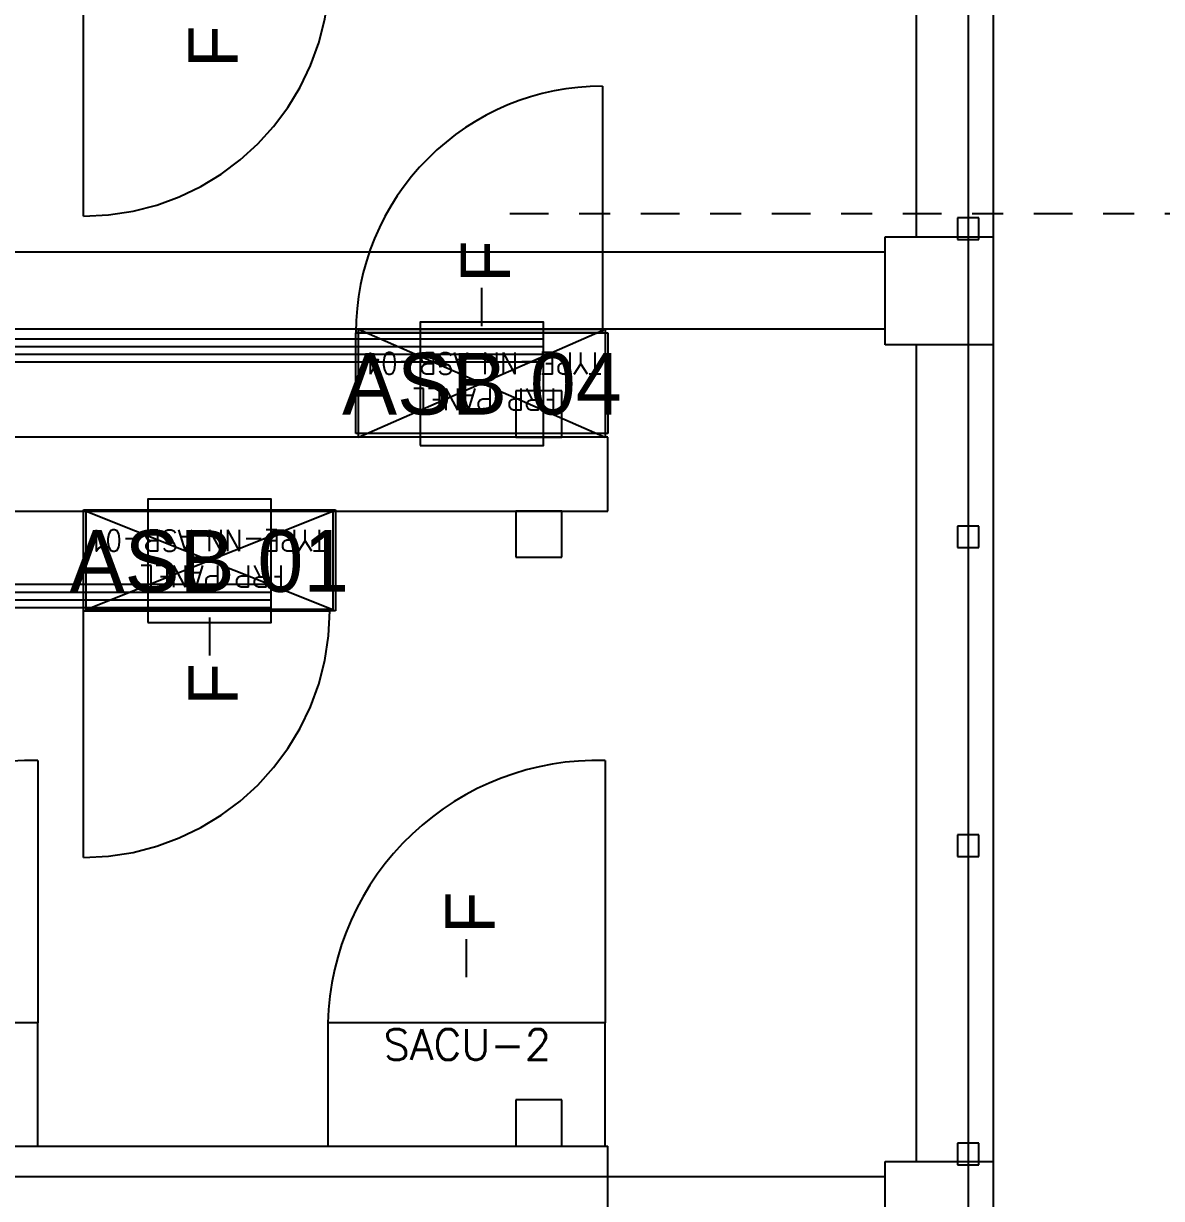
# Model space of a CAD drawing. Header units: metres. Extents: x 531791 to 532310, y 2674519 to 2674764.
# Drawn here: x 532044.625 to 532048.318, y 2674657.579 to 2674661.391 of the extents above; entities that cross this region are included whole.
import ezdxf
from ezdxf.enums import TextEntityAlignment as Align

# ---------------------------------------------------------------- set-up
doc = ezdxf.new("R2010")
doc.units = ezdxf.units.M
doc.header["$MEASUREMENT"] = 0
for name, pattern in [('CENTER', [2, 1.25, -0.25, 0.25, -0.25]), ('DASHED', [0.75, 0.5, -0.25]), ('HIDDEN', [0.375, 0.25, -0.125]), ('PHANTOM', [63.5, 31.75, -6.35, 6.35, -6.35, 6.35, -6.35])]:
    doc.linetypes.add(name, pattern=pattern)
for name, color, linetype in [('1', 5, 'Continuous'), ('IDT', 7, 'Continuous'), ('LT Cable(AG) INV to LT Panel BL-08', 2, 'Continuous')]:
    doc.layers.add(name, color=color, linetype=linetype)
doc.styles.add('Arial', font='arial.ttf')
doc.styles.add('RomanS', font='romans.shx')
doc.styles.get("Standard").update_dxf_attribs({"font": 'Adani Regular.ttf'})

# ---------------------------------------------------------------- blocks, each defined once
blk = doc.blocks.new('ASB')
at = {"layer": '1', "color": 5}
blk.add_lwpolyline([(-0.2, -0.2), (0.2, -0.2), (0.2, 0.2), (-0.2, 0.2)], close=True, dxfattribs=at)
at = {"layer": '1', "color": 7}
blk.add_attdef('ID', text='', height=0.2, dxfattribs=at).set_placement((0, 0), align=Align.MIDDLE_CENTER)
blk = doc.blocks.new('IDT')
at = {"layer": 'IDT', "color": 8, "linetype": 'PHANTOM', "ltscale": 0.25}
blk.add_line((25.6331, 9.1603), (25.6331, 16.0353), dxfattribs=at)
at = {"layer": 'IDT', "color": 8}
for p, q in [((25.552, 15.0601), (25.552, 15.4101)), ((25.902, 15.4101), (25.902, 15.0601)), ((25.902, 15.1101), (29.552, 15.1101)), ((25.902, 15.0601), (25.552, 15.0601)), ((25.552, 12.4101), (25.552, 15.0601)), ((25.5981, 15.0703), (25.5981, 15.0003)), ((25.6681, 15.0703), (25.5981, 15.0703)), ((25.6681, 15.0003), (25.6681, 15.0703)), ((25.802, 12.4101), (25.802, 15.0601)), ((25.5981, 15.0003), (25.6681, 15.0003)), ((32.6992, 15.0097), (26.802, 15.0097)), ((26.951, 15.0097), (26.951, 14.8597)), ((27.101, 15.0097), (26.951, 15.0097)), ((27.101, 14.8597), (27.101, 15.0097)), ((26.951, 14.8597), (27.101, 14.8597)), ((25.5981, 14.0703), (25.5981, 14.0003)), ((25.6681, 14.0703), (25.5981, 14.0703)), ((25.6681, 14.0003), (25.6681, 14.0703)), ((25.5981, 14.0003), (25.6681, 14.0003)), ((27.686, 13.2732), (28.504, 13.2732)), ((27.686, 12.9462), (27.686, 13.2732)), ((27.695, 12.9497), (27.695, 13.2697)), ((27.695, 13.2697), (28.495, 13.2697)), ((28.495, 13.2697), (27.695, 12.9497)), ((28.495, 12.9497), (27.695, 13.2697)), ((28.495, 13.2697), (28.495, 12.9497)), ((28.504, 13.2732), (28.504, 12.9462)), ((26.951, 13.0997), (26.951, 12.9497)), ((27.101, 13.0997), (26.951, 13.0997)), ((27.101, 12.9497), (27.101, 13.0997)), ((25.5981, 13.0685), (25.5981, 12.9985)), ((25.6681, 13.0685), (25.5981, 13.0685)), ((25.6681, 12.9985), (25.6681, 13.0685)), ((25.5981, 12.9985), (25.6681, 12.9985)), ((32.6992, 12.9497), (26.802, 12.9497)), ((26.951, 12.9497), (27.101, 12.9497)), ((28.504, 12.9462), (27.686, 12.9462)), ((28.495, 12.9497), (27.695, 12.9497)), ((26.802, 12.7097), (32.6992, 12.7097)), ((26.802, 12.6984), (27.62, 12.6984)), ((26.802, 12.3714), (26.802, 12.6984)), ((26.811, 12.3601), (26.811, 12.7097)), ((26.811, 12.7097), (27.611, 12.7097)), ((27.611, 12.7097), (26.811, 12.3601)), ((27.611, 12.3601), (26.811, 12.7097)), ((26.951, 12.7097), (26.951, 12.5597)), ((27.101, 12.7097), (26.951, 12.7097)), ((27.101, 12.5597), (27.101, 12.7097)), ((27.611, 12.7097), (27.611, 12.3601)), ((27.62, 12.6984), (27.62, 12.3714)), ((26.951, 12.5597), (27.101, 12.5597)), ((25.552, 12.0601), (25.552, 12.4101)), ((25.552, 12.4101), (25.902, 12.4101)), ((25.902, 12.4101), (25.902, 12.0601)), ((25.902, 12.3601), (29.552, 12.3601)), ((27.62, 12.3714), (26.802, 12.3714)), ((27.611, 12.3601), (26.811, 12.3601)), ((25.902, 12.1101), (29.552, 12.1101)), ((25.902, 12.0601), (25.552, 12.0601)), ((25.552, 9.4101), (25.552, 12.0601)), ((25.5981, 12.0685), (25.5981, 11.9985)), ((25.6681, 12.0685), (25.5981, 12.0685)), ((25.6681, 11.9985), (25.6681, 12.0685)), ((25.802, 9.4101), (25.802, 12.0601)), ((25.5981, 11.9985), (25.6681, 11.9985))]:
    blk.add_line(p, q, dxfattribs=at)
at = {"layer": 'IDT', "color": 8, "linetype": 'HIDDEN', "ltscale": 2.5}
for p, q in [((26.802, 15.2497), (26.802, 15.0097)), ((26.802, 12.9497), (26.802, 12.7097))]:
    blk.add_line(p, q, dxfattribs=at)
at = {"layer": 'IDT', "color": 7}
for p, q in [((27.711, 15.0097), (26.811, 15.0097)), ((26.811, 15.0097), (26.811, 14.6097)), ((27.711, 14.6097), (27.711, 15.0097)), ((29.552, 15.0097), (28.652, 15.0097)), ((28.652, 15.0097), (28.652, 14.6097)), ((26.811, 14.6097), (27.711, 14.6097)), ((28.652, 14.6097), (29.552, 14.6097)), ((27.261, 14.4621), (27.261, 14.4109)), ((27.261, 14.4109), (27.261, 14.3384)), ((28.095, 13.3458), (28.095, 13.4183)), ((28.095, 13.2947), (28.095, 13.3458)), ((27.686, 13.2732), (28.504, 13.2732)), ((27.686, 12.9462), (27.686, 13.2732)), ((28.504, 13.2732), (28.504, 12.9462)), ((28.504, 12.9462), (27.686, 12.9462)), ((26.802, 12.6984), (27.62, 12.6984)), ((26.802, 12.3714), (26.802, 12.6984)), ((27.62, 12.6984), (27.62, 12.3714)), ((27.62, 12.3714), (26.802, 12.3714)), ((27.211, 12.3497), (27.211, 12.2985)), ((27.211, 12.2985), (27.211, 12.226))]:
    blk.add_line(p, q, dxfattribs=at)
at = {"layer": 'IDT', "color": 8, "linetype": 'DASHED', "ltscale": 5}
for p, q in [((26.811, 13.7589), (26.811, 14.6097)), ((26.811, 14.6097), (27.711, 14.6097)), ((28.652, 13.7589), (28.652, 14.6097)), ((28.652, 14.6097), (29.552, 14.6097)), ((28.504, 14.0732), (28.504, 13.2732)), ((28.4602, 13.2732), (27.704, 13.2732)), ((28.504, 13.2732), (28.4602, 13.2732)), ((26.82, 11.5714), (26.82, 12.3714)), ((26.82, 12.3714), (26.8639, 12.3714)), ((26.8639, 12.3714), (27.62, 12.3714)), ((28.504, 11.9932), (28.504, 11.1932))]:
    blk.add_line(p, q, dxfattribs=at)
at = {"layer": 'IDT', "color": 8, "linetype": 'CENTER', "ltscale": 0.1}
blk.add_line((12.5447, 11.9854), (27.1642, 11.9854), dxfattribs=at)
at = {"layer": 'IDT', "color": 8, "linetype": 'DASHED', "ltscale": 5}
for centre, radius, start, end in [((26.8361, 14.6339), 0.8753, 268.3615, 358.4192), ((28.6771, 14.6339), 0.8753, 268.3615, 358.4192), ((28.504, 13.2732), 0.8, 90, 180), ((26.82, 12.3714), 0.8, 270, 0), ((28.504, 11.1932), 0.8, 90, 180)]:
    blk.add_arc(centre, radius, start, end, dxfattribs=at)
at = {"layer": 'IDT', "color": 7, "ltscale": 0.1, "style": 'RomanS'}
blk.add_text('SACU-2', height=0.1, rotation=180, dxfattribs=at).set_placement((27.5305, 14.7306))
at = {"layer": 'IDT', "color": 7, "style": 'Arial'}
for p in [(27.1698, 14.3212), (28.0038, 13.5801), (27.1198, 12.2089), (28.0038, 11.511)]:
    blk.add_text('F', height=0.16, rotation=270, dxfattribs=at).set_placement(p)
at = {"layer": 'IDT', "color": 7, "style": 'RomanS', "width": 0.9}
for s, p in [('FRP PANEL', (27.8518, 13.1269)), ('TYPE-NN ASB-01', (27.7167, 13.0102)), ('FRP PANEL', (26.9678, 12.5521)), ('TYPE-NN ASB-04', (26.8222, 12.4354))]:
    blk.add_text(s, height=0.07, dxfattribs=at).set_placement(p)

msp = doc.modelspace()

# ---------------------------------------------------------------- linework, layer by layer
at = {"layer": 'LT Cable(AG) INV to LT Panel BL-08'}
for points in [[(532046.3123, 2674660.367), (532042.0151, 2674660.367, -0.065183), (532041.7834, 2674660.3974), (532038.5161, 2674661.2678, 0.065183), (532038.2845, 2674661.2981), (532032.2523, 2674661.2981, 0.414214), (532031.3523, 2674660.3981), (532031.3523, 2674630.7717, -0.039643), (532031.341, 2674630.6296), (532031.2695, 2674630.1822, 0.039643), (532031.2582, 2674630.0401), (532031.2582, 2674614.9022, -0.414214), (532030.3582, 2674614.0022), (532020.7696, 2674614.0022, -0.414214), (532019.8696, 2674614.9022), (532019.8696, 2674615.1898)], [(532046.3123, 2674660.342), (532042.0118, 2674660.342, -0.065183), (532041.7801, 2674660.3724), (532038.5129, 2674661.2428, 0.065183), (532038.2812, 2674661.2731), (532032.2773, 2674661.2731, 0.414214), (532031.3773, 2674660.3731), (532031.3773, 2674630.7697, -0.039643), (532031.366, 2674630.6277), (532031.2945, 2674630.1802, 0.039643), (532031.2832, 2674630.0381), (532031.2832, 2674614.8772, -0.414214), (532030.3832, 2674613.9772), (531955.9856, 2674613.9772, -0.414214), (531955.0856, 2674614.8772), (531955.0856, 2674615.1898)], [(532046.3123, 2674660.292), (532042.0053, 2674660.292, -0.065183), (532041.7736, 2674660.3224), (532038.5063, 2674661.1928, 0.065183), (532038.2746, 2674661.2231), (532032.3273, 2674661.2231, 0.414214), (532031.4273, 2674660.3231), (532031.4273, 2674630.7657, -0.039643), (532031.416, 2674630.6237), (532031.3445, 2674630.1762, 0.039643), (532031.3332, 2674630.0342), (532031.3332, 2674614.8272, -0.414214), (532030.4332, 2674613.9272), (531826.4176, 2674613.9272, -0.414214), (531825.5176, 2674614.8272), (531825.5176, 2674615.1898)], [(532046.3123, 2674660.317), (532042.0085, 2674660.317, -0.065183), (532041.7768, 2674660.3474), (532038.5096, 2674661.2178, 0.065183), (532038.2779, 2674661.2481), (532032.3023, 2674661.2481, 0.414214), (532031.4023, 2674660.3481), (532031.4023, 2674630.7677, -0.039643), (532031.391, 2674630.6257), (532031.3195, 2674630.1782, 0.039643), (532031.3082, 2674630.0362), (532031.3082, 2674614.8522, -0.414214), (532030.4082, 2674613.9522), (531891.2016, 2674613.9522, -0.414214), (531890.3016, 2674614.8522), (531890.3016, 2674615.1898)]]:
    msp.add_lwpolyline(points, format="xyb", dxfattribs=at)
at = {"layer": 'LT Cable(AG) INV to LT Panel BL-08', "color": 5}
for points in [[(532045.4283, 2674659.5704), (532040.942, 2674659.5704, 0.037293), (532040.8083, 2674659.5604), (532038.4632, 2674659.2081, -0.037293), (532038.3295, 2674659.1981), (532035.3023, 2674659.1981, 0.414214), (532034.4023, 2674658.2981), (532034.4023, 2674630.8199, 0.066177), (532034.4335, 2674630.5848), (532034.527, 2674630.2396, -0.066177), (532034.5582, 2674630.0045), (532034.5582, 2674614.8522, 0.414214), (532035.4582, 2674613.9522), (532274.729, 2674613.9522, 0.414214), (532275.629, 2674614.8522), (532275.629, 2674615.1898)], [(532045.4283, 2674659.5454), (532040.9438, 2674659.5454, 0.037293), (532040.8101, 2674659.5354), (532038.465, 2674659.1831, -0.037293), (532038.3313, 2674659.1731), (532035.3273, 2674659.1731, 0.414214), (532034.4273, 2674658.2731), (532034.4273, 2674630.8232, 0.066177), (532034.4585, 2674630.5881), (532034.552, 2674630.243, -0.066177), (532034.5832, 2674630.0078), (532034.5832, 2674614.8772, 0.414214), (532035.4832, 2674613.9772), (532209.945, 2674613.9772, 0.414214), (532210.845, 2674614.8772), (532210.845, 2674615.1898)], [(532045.4283, 2674659.5204), (532040.9457, 2674659.5204, 0.037293), (532040.812, 2674659.5104), (532038.4669, 2674659.1581, -0.037293), (532038.3332, 2674659.1481), (532035.3523, 2674659.1481, 0.414214), (532034.4523, 2674658.2481), (532034.4523, 2674630.8265, 0.066177), (532034.4835, 2674630.5914), (532034.577, 2674630.2463, -0.066177), (532034.6082, 2674630.0112), (532034.6082, 2674614.9022, 0.414214), (532035.5082, 2674614.0022), (532145.161, 2674614.0022, 0.414214), (532146.061, 2674614.9022), (532146.061, 2674615.1898)], [(532045.4283, 2674659.4954), (532040.9476, 2674659.4954, 0.037293), (532040.8139, 2674659.4854), (532038.4688, 2674659.1331, -0.037293), (532038.3351, 2674659.1231), (532035.3773, 2674659.1231, 0.414214), (532034.4773, 2674658.2231), (532034.4773, 2674630.8299, 0.066177), (532034.5085, 2674630.5947), (532034.602, 2674630.2496, -0.066177), (532034.6332, 2674630.0145), (532034.6332, 2674614.9272, 0.414214), (532035.5332, 2674614.0272), (532080.377, 2674614.0272, 0.414214), (532081.277, 2674614.9272), (532081.277, 2674615.1898)]]:
    msp.add_lwpolyline(points, format="xyb", dxfattribs=at)

# ---------------------------------------------------------------- block references
at = {"layer": '1'}
for p, values in [((532046.1123, 2674660.222), {'ID': 'ASB 04'}), ((532045.2283, 2674659.6472), {'ID': 'ASB 01'})]:
    msp.add_blockref('ASB', p, dxfattribs=at).add_auto_attribs(values)
at = {"layer": 'IDT', "color": 8, "rotation": 180}
msp.add_blockref('IDT', (532073.3233, 2674672.7589), dxfattribs=at)

doc.saveas('drawing.dxf')
